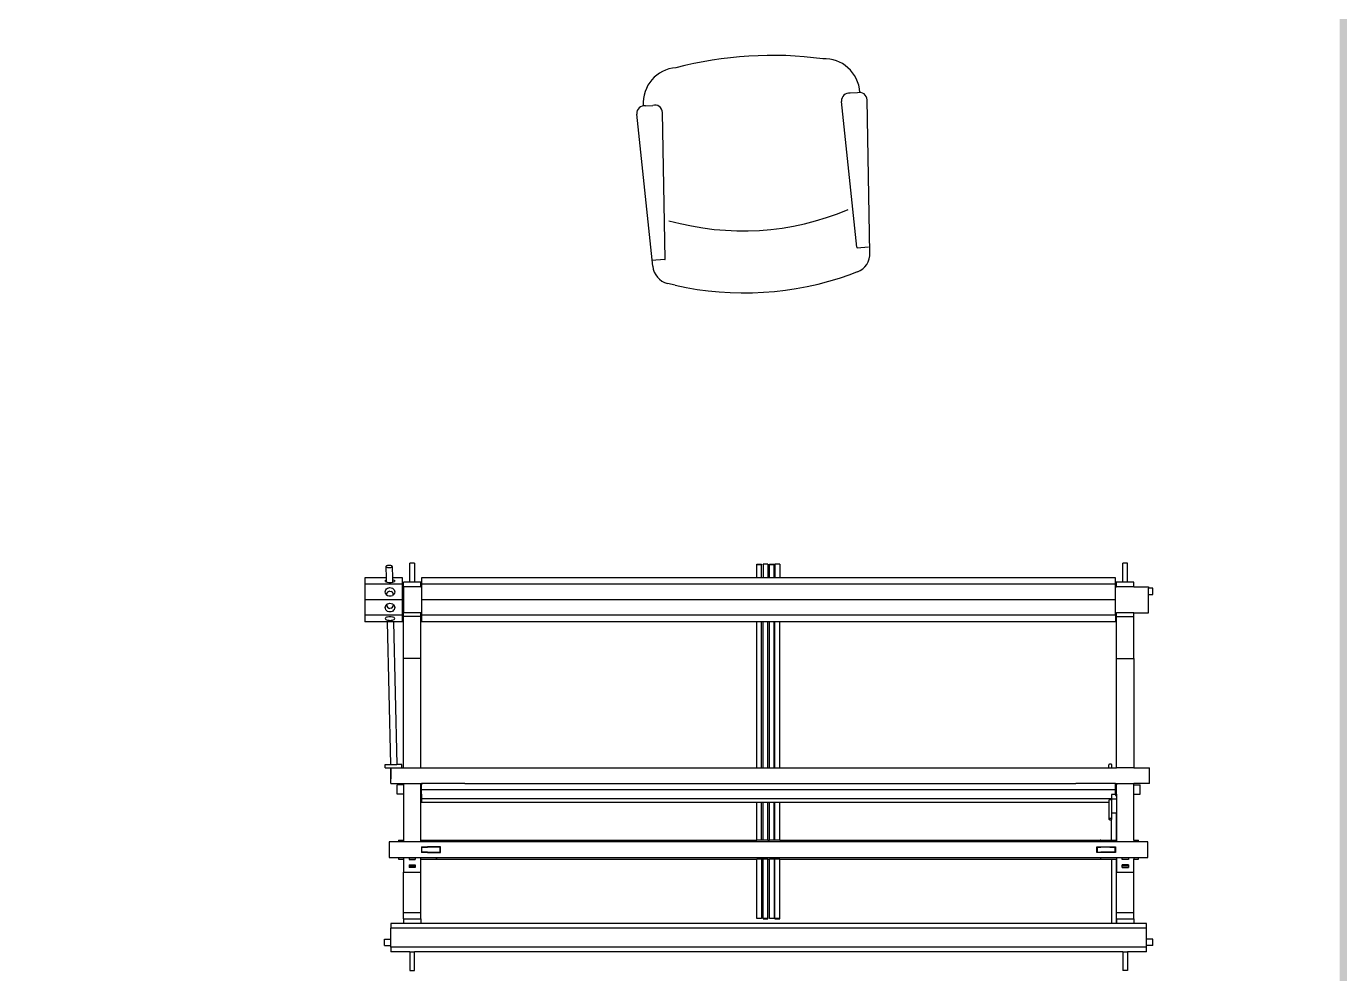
# Model space of a CAD drawing. Header units: millimetres. Extents: x 3409 to 3822, y 896 to 1108.
# Drawn here: x 3428.044 to 3431.374, y 1081.294 to 1083.696 of the extents above; entities that cross this region are included whole.
import ezdxf

# ---------------------------------------------------------------- set-up
doc = ezdxf.new("R2010")
doc.units = ezdxf.units.MM
doc.layers.add('a-epipla', color=8, linetype='Continuous')
doc.layers.add('Layer1', color=5, linetype='Continuous')

# ---------------------------------------------------------------- blocks, each defined once
blk = doc.blocks.new('poltrona5452')
at = {"layer": 'a-epipla'}
for p, q in [((345.2667, 185.2189), (345.6542, 185.2353)), ((345.2817, 185.1876), (345.2817, 185.2207)), ((345.6734, 185.2124), (345.6734, 185.1935)), ((345.215, 185.165), (345.221, 185.1845)), ((345.2829, 185.1864), (345.6542, 185.1706)), ((345.215, 184.721), (345.221, 184.7014)), ((345.2817, 184.6984), (345.2817, 184.6697)), ((345.2829, 184.6996), (345.6542, 184.7154)), ((345.2667, 184.6671), (345.6542, 184.6506)), ((345.6734, 184.6736), (345.6734, 184.6924))]:
    blk.add_line(p, q, dxfattribs=at)
for centre, major_axis, ratio, start_param, end_param in [((345.6549, 185.217), (0.0192, 0), 0.958333, -0.253341, 1.602721), ((345.2689, 185.171), (0.05, 0), 0.958333, 1.615134, 2.855011), ((345.6728, 185.13), (-0.0923, 0), 0.958333, 3.135407, 4.699897), ((346.0487, 184.943), (-0.8653, 0), 0.958333, -0.270966, 0.270966), ((345.283, 185.1876), (0.000865, 0.000865), 1, 2.356194, 3.880728), ((346.0929, 184.9431), (0.7521, 0), 0.958333, 2.820125, 3.463061), ((345.6549, 185.1889), (0.0192, 0), 0.958333, 4.680464, 6.536526), ((344.7353, 184.943), (-1.048, 0), 0.958333, 2.954833, 3.328352), ((345.6728, 184.756), (0.0923, 0), 0.958333, -1.558304, 0.006186), ((345.2689, 184.715), (0.05, 0), 0.958333, 3.428174, 4.668051), ((345.283, 184.6984), (-0.000865, 0.000865), 1, -0.739135, 0.785398), ((345.6549, 184.697), (0.0192, 0), 0.958333, -0.253341, 1.602721), ((345.6549, 184.669), (0.0192, 0), 0.958333, 4.680464, 6.536526)]:
    blk.add_ellipse(centre, major_axis=major_axis, ratio=ratio, start_param=start_param, end_param=end_param, dxfattribs=at)
blk = doc.blocks.new('floor loom plan')
at = {"layer": 'a-epipla'}
for p, q in [((-28.62, 59.61), (-28.62, 61.95)), ((-28.62, 61.95), (-28.38, 61.95)), ((-28.38, 62.61), (-28.38, 61.95)), ((-27.38, 62.61), (-28.38, 62.61)), ((-27.38, 61.95), (-28.38, 61.95)), ((-27.38, 61.95), (-27.38, 62.61)), ((-24.5, 61.95), (-27.38, 61.95)), ((-24.5, 59.61), (-24.5, 61.95)), ((2.64, 62.11), (0.14, 62.11)), ((0.14, 59.61), (0.14, 62.11)), ((2.64, 62.11), (2.64, 59.61)), ((2.85, 59.61), (2.85, 60.61)), ((4.35, 60.61), (2.85, 60.61)), ((4.35, 59.61), (4.35, 60.61)), ((14.41, 61.83), (11.91, 61.83)), ((11.91, 61.83), (11.91, 60.33)), ((14.41, 60.33), (14.41, 61.83)), ((24.88, 61.61), (24.88, 59.61)), ((25.62, 61.61), (24.88, 61.61)), ((25.62, 61.61), (25.62, -58.45)), ((27.37, 61.61), (25.62, 61.61)), ((28.38, 62.61), (27.37, 62.61)), ((27.37, 62.61), (27.37, 61.61)), ((28.38, 61.61), (27.37, 61.61)), ((28.38, 62.61), (28.38, 61.61)), ((28.62, 61.61), (28.38, 61.61)), ((28.62, 61.61), (28.62, -58.45)), ((29.38, 61.61), (28.62, 61.61)), ((29.38, 61.61), (29.38, 58.61)), ((-32.38, 58.61), (-32.38, 57.86)), ((-29.38, 58.61), (-32.38, 58.61)), ((-29.38, 59.61), (-29.38, 58.61)), ((-28.62, 59.61), (-29.38, 59.61)), ((-29.38, 58.61), (-29.38, 57.86)), ((-28.62, 59.61), (-28.62, 56.86)), ((-24.5, 59.61), (-24.5, 56.86)), ((-23.88, 59.61), (-24.5, 59.61)), ((-17.25, 59.61), (-23.88, 59.61)), ((-23.88, 56.86), (-23.88, 59.61)), ((-17.25, 56.86), (-17.25, 59.61)), ((-17.25, 59.61), (0.14, 59.61)), ((0.14, 59.61), (0.14, 56.86)), ((2.85, 59.61), (2.64, 59.61)), ((2.64, 56.86), (2.64, 59.61)), ((4.35, 59.61), (2.85, 59.61)), ((11.66, 59.61), (4.35, 59.61)), ((11.91, 60.33), (11.66, 60.33)), ((11.66, 59.61), (11.66, 60.33)), ((11.66, 59.61), (11.91, 59.61)), ((11.91, 60.33), (11.91, 59.61)), ((11.91, 59.61), (11.91, 56.86)), ((14.66, 60.33), (14.41, 60.33)), ((14.41, 59.61), (14.41, 60.33)), ((14.41, 59.61), (14.66, 59.61)), ((14.41, 58.73), (14.41, 59.61)), ((14.41, 58.73), (14.47, 58.73)), ((14.41, 57.73), (14.41, 58.73)), ((14.47, 58.73), (14.47, 57.73)), ((14.47, 58.73), (14.69, 58.73)), ((14.66, 59.61), (14.66, 60.33)), ((16.75, 59.61), (14.66, 59.61)), ((14.69, 58.73), (14.69, 57.73)), ((15.56, 58.73), (15.56, 57.73)), ((15.56, 58.73), (15.78, 58.73)), ((15.78, 58.73), (16, 58.73)), ((15.78, 58.73), (15.78, 57.73)), ((16, 57.73), (16, 58.73)), ((16.75, 56.86), (16.75, 59.61)), ((23.12, 59.61), (16.75, 59.61)), ((23.12, 56.86), (23.12, 59.61)), ((24.17, 59.61), (23.12, 59.61)), ((24.17, 59.61), (24.88, 59.61)), ((24.17, 56.86), (24.17, 59.61)), ((24.88, 59.61), (24.88, 56.86)), ((29.38, 57.86), (29.38, 58.61)), ((29.38, 58.61), (32.37, 58.61)), ((32.37, 58.61), (32.37, 57.86)), ((-29.38, 57.86), (-32.38, 57.86)), ((-29.38, 56.7), (-30.06, 56.7)), ((-30.06, 56.7), (-30.06, 3.32)), ((-29.38, 57.86), (-29.38, 56.86)), ((-28.62, 56.86), (-29.38, 56.86)), ((-29.38, 56.7), (-29.38, 56.86)), ((-29.04, 56.7), (-29.38, 56.7)), ((-29.04, 56.7), (-29.04, -53.61)), ((-28.62, 56.7), (-29.04, 56.7)), ((-28.62, 56.7), (-28.62, 56.86)), ((-26.56, 56.7), (-28.62, 56.7)), ((-26.56, 56.7), (-26.56, -53.61)), ((-24.5, 56.7), (-26.56, 56.7)), ((-23.88, 56.86), (-24.5, 56.86)), ((-24.5, 56.7), (-24.5, 56.86)), ((-24.09, 56.7), (-24.5, 56.7)), ((-24.09, 56.7), (-23.06, 56.7)), ((-24.09, 56.7), (-24.09, -53.61)), ((-17.25, 56.86), (-23.88, 56.86)), ((-23.06, 56.7), (-23.06, 3.32)), ((0.14, 56.86), (-17.25, 56.86)), ((0.14, 56.1), (0.14, 56.86)), ((2.64, 56.86), (2.85, 56.86)), ((2.64, 56.76), (2.64, 56.86)), ((2.67, 56.76), (2.64, 56.76)), ((2.64, 56.7), (2.64, 56.76)), ((2.67, 56.7), (2.64, 56.7)), ((2.64, 56.7), (2.64, 50.36)), ((2.81, 56.76), (2.67, 56.76)), ((2.67, 56.7), (2.67, 56.76)), ((2.81, 56.7), (2.67, 56.7)), ((2.81, 56.7), (2.81, 56.76)), ((2.85, 56.76), (2.81, 56.76)), ((3.6, 56.7), (2.81, 56.7)), ((2.85, 56.76), (2.85, 56.86)), ((4.35, 56.86), (2.85, 56.86)), ((3.6, 56.76), (2.85, 56.76)), ((3.6, 56.7), (3.6, 56.76)), ((4.35, 56.76), (3.6, 56.76)), ((3.6, -53.61), (3.6, 56.7)), ((4.39, 56.7), (3.6, 56.7)), ((4.35, 56.86), (11.66, 56.86)), ((4.35, 56.76), (4.35, 56.86)), ((4.39, 56.76), (4.35, 56.76)), ((4.39, 56.82), (5.13, 56.82)), ((4.39, 56.82), (4.39, 56.76)), ((4.52, 56.76), (4.39, 56.76)), ((4.39, 56.7), (4.52, 56.7)), ((4.39, 56.7), (4.39, 56.07)), ((4.52, 56.7), (4.52, 56.76)), ((5.13, 56.82), (7.36, 56.82)), ((5.13, 56.82), (5.13, 56.07)), ((7.36, 56.82), (7.36, 56.07)), ((11.66, 56.82), (7.36, 56.82)), ((11.66, 56.82), (11.66, 56.86)), ((11.66, 56.86), (11.91, 56.86)), ((11.66, 56.07), (11.66, 56.82)), ((11.91, 56.86), (11.91, 54.33)), ((12.72, 55.77), (12.72, 56.71)), ((12.72, 56.71), (12.78, 56.71)), ((12.78, 56.71), (12.78, 56.65)), ((12.78, 56.71), (13.53, 56.71)), ((13.53, 56.65), (12.78, 56.65)), ((12.78, 55.77), (12.78, 56.65)), ((13.53, 56.71), (13.53, 56.65)), ((13.53, 56.71), (13.59, 56.71)), ((13.53, 56.65), (13.53, 55.77)), ((13.59, 56.71), (13.59, 55.77)), ((14.47, 57.73), (14.41, 57.73)), ((14.41, 56.86), (14.41, 57.73)), ((14.41, 56.86), (14.66, 56.86)), ((14.41, 54.33), (14.41, 56.86)), ((14.69, 57.73), (14.47, 57.73)), ((14.66, 56.86), (16.75, 56.86)), ((14.66, 56.82), (14.66, 56.86)), ((24.88, 56.82), (14.66, 56.82)), ((14.66, 56.07), (14.66, 56.82)), ((15.78, 57.73), (15.56, 57.73)), ((16, 57.73), (15.78, 57.73)), ((23.12, 56.86), (16.75, 56.86)), ((24.17, 56.86), (23.12, 56.86)), ((24.17, 56.86), (24.88, 56.86)), ((24.88, 56.86), (24.88, 56.82)), ((24.88, 56.82), (24.88, 56.07)), ((29.38, 57.86), (32.37, 57.86)), ((29.38, 57.86), (29.38, -54.7)), ((-0.41, 55.98), (-0.42, 55.93)), ((-0.42, 55.93), (-0.42, 55.87)), ((-0.42, 55.87), (-0.42, 55.81)), ((-0.42, 55.81), (-0.41, 55.75)), ((-0.4, 56.03), (-0.41, 55.98)), ((-0.41, 55.75), (-0.4, 55.7)), ((-0.38, 56.07), (-0.4, 56.03)), ((-0.4, 55.7), (-0.38, 55.67)), ((-0.36, 56.09), (-0.38, 56.07)), ((-0.38, 55.67), (-0.36, 55.64)), ((-0.34, 56.1), (-0.36, 56.09)), ((-0.36, 55.64), (-0.34, 55.64)), ((0.14, 56.1), (-0.34, 56.1)), ((0.14, 55.64), (-0.34, 55.64)), ((0.14, 55.64), (0.14, 56.1)), ((0.14, 50.36), (0.14, 55.64)), ((4.39, 56.07), (5.01, 56.07)), ((5.01, -53.61), (5.01, 56.07)), ((5.01, 56.07), (5.13, 56.07)), ((5.13, 56.07), (5.28, 56.07)), ((5.24, 55.98), (5.23, 55.93)), ((5.23, 55.93), (5.23, 55.87)), ((5.23, 55.87), (5.23, 55.81)), ((5.23, 55.81), (5.24, 55.75)), ((5.26, 56.03), (5.24, 55.98)), ((5.24, 55.75), (5.26, 55.7)), ((5.27, 56.07), (5.26, 56.03)), ((5.26, 55.7), (5.27, 55.67)), ((5.28, 56.07), (5.27, 56.07)), ((5.27, 55.67), (5.3, 55.64)), ((5.28, 56.07), (7.36, 56.07)), ((5.3, 55.64), (5.32, 55.64)), ((5.32, 55.64), (5.6, 55.64)), ((5.6, 55.64), (8.3, 55.64)), ((5.6, 3.32), (5.6, 55.64)), ((7.36, 56.07), (8.26, 56.07)), ((8.22, 55.98), (8.21, 55.93)), ((8.21, 55.93), (8.21, 55.87)), ((8.21, 55.87), (8.21, 55.81)), ((8.21, 55.81), (8.22, 55.75)), ((8.24, 56.03), (8.22, 55.98)), ((8.22, 55.75), (8.24, 55.7)), ((8.26, 56.07), (8.24, 56.03)), ((8.24, 55.7), (8.26, 55.67)), ((8.26, 56.07), (8.26, 56.07)), ((8.26, 56.07), (8.34, 56.07)), ((8.26, 55.67), (8.28, 55.64)), ((8.28, 55.64), (8.3, 55.64)), ((8.3, 55.64), (8.32, 55.64)), ((8.32, 55.64), (8.34, 55.67)), ((8.34, 56.07), (8.34, 56.07)), ((8.36, 56.03), (8.34, 56.07)), ((11.66, 56.07), (8.34, 56.07)), ((8.34, 55.67), (8.36, 55.7)), ((8.38, 55.98), (8.36, 56.03)), ((8.36, 55.7), (8.38, 55.75)), ((8.39, 55.93), (8.38, 55.98)), ((8.38, 55.75), (8.39, 55.81)), ((8.39, 55.87), (8.39, 55.93)), ((8.39, 55.81), (8.39, 55.87)), ((11.66, 54.33), (11.66, 56.07)), ((11.91, 54.33), (11.66, 54.33)), ((11.66, 54.33), (11.66, 54.27)), ((11.66, 54.27), (11.67, 54.29)), ((11.66, 3.32), (11.66, 54.27)), ((11.67, 54.29), (11.72, 54.3)), ((11.72, 54.3), (11.8, 54.32)), ((11.8, 54.32), (11.9, 54.32)), ((11.9, 54.32), (11.91, 54.32)), ((11.91, 54.33), (11.91, 54.32)), ((11.91, 54.32), (11.91, -51.22)), ((12.72, 55.77), (12.78, 55.77)), ((12.72, 54.33), (12.72, 55.77)), ((12.78, 54.33), (12.72, 54.33)), ((12.72, 53.71), (12.72, 54.33)), ((12.78, 55.77), (12.78, 54.33)), ((12.78, 53.77), (12.78, 54.33)), ((13.53, 55.77), (13.59, 55.77)), ((13.53, 55.77), (13.53, 54.33)), ((13.59, 54.33), (13.53, 54.33)), ((13.53, 53.77), (13.53, 54.33)), ((13.59, 55.77), (13.59, 54.33)), ((13.59, 54.33), (13.59, 53.71)), ((14.66, 54.33), (14.41, 54.33)), ((14.41, 54.32), (14.41, 54.33)), ((14.41, 54.32), (14.51, 54.32)), ((14.41, 54.32), (14.41, 54.32)), ((14.41, -51.22), (14.41, 54.32)), ((14.51, 54.32), (14.59, 54.3)), ((14.59, 54.3), (14.64, 54.29)), ((14.64, 54.29), (14.66, 54.27)), ((14.66, 56.07), (24.88, 56.07)), ((14.66, 54.33), (14.66, 56.07)), ((14.66, 54.27), (14.66, 54.33)), ((14.66, 3.32), (14.66, 54.27)), ((24.88, 56.07), (24.88, -53.7)), ((13.59, 53.71), (12.72, 53.71)), ((12.78, 53.77), (13.53, 53.77)), ((0.14, 50.36), (0.14, 50.36)), ((0.14, 3.32), (0.14, 50.36)), ((0.14, -46.7), (0.14, 50.36)), ((2.64, 50.36), (2.64, 50.36)), ((2.64, -46.7), (2.64, 50.36)), ((2.64, -46.7), (2.64, 50.36)), ((-32.21, 1.7), (-32.21, 2.45)), ((-32.21, 2.45), (-32.12, 2.45)), ((-32.2, 3.32), (-32.2, 2.57)), ((-32.2, 3.32), (-30.06, 3.32)), ((-32.2, 2.57), (-30.06, 2.57)), ((-30.06, 2.45), (-32.12, 2.45)), ((-32.12, 2.45), (-32.12, 1.7)), ((-30.06, 3.32), (-30.06, 2.57)), ((-30.06, 2.57), (-30.06, 2.45)), ((-30.06, 2.45), (-30.06, 1.7)), ((0.14, 3.32), (-23.06, 3.32)), ((-23.06, 3.32), (-23.06, 2.57)), ((0.14, 2.57), (-23.06, 2.57)), ((-23.06, 2.57), (-23.06, 2.45)), ((0.14, 2.45), (-23.06, 2.45)), ((-23.06, 2.45), (-23.06, 1.7)), ((0.14, 2.57), (0.14, 3.32)), ((0.14, 2.45), (0.14, 2.57)), ((0.14, 1.7), (0.14, 2.45)), ((11.66, 3.32), (5.6, 3.32)), ((5.6, 2.57), (5.6, 3.32)), ((11.66, 2.57), (5.6, 2.57)), ((5.6, 2.45), (5.6, 2.57)), ((11.66, 2.45), (5.6, 2.45)), ((5.6, 1.7), (5.6, 2.45)), ((11.66, 3.32), (11.66, 2.57)), ((11.66, 2.57), (11.66, 2.45)), ((11.66, 2.45), (11.66, 1.7)), ((24.11, 3.32), (14.66, 3.32)), ((14.66, 3.32), (14.66, 2.57)), ((24.11, 2.57), (14.66, 2.57)), ((14.66, 2.57), (14.66, 2.45)), ((14.66, 2.45), (14.66, 1.7)), ((14.66, 2.45), (24.1, 2.45)), ((24.1, 2.45), (24.1, 1.7)), ((24.11, 3.32), (24.11, 2.57)), ((24.15, 3.32), (24.11, 3.32)), ((24.11, 2.57), (24.15, 2.57)), ((24.15, 2.57), (24.15, 3.32)), ((-32.12, 1.7), (-32.21, 1.7)), ((-32.21, -0.3), (-32.21, 0.45)), ((-32.21, 0.45), (-32.12, 0.45)), ((-32.2, 1.45), (-32.2, 0.7)), ((-32.2, 1.45), (-30.06, 1.45)), ((-32.2, 0.7), (-30.06, 0.7)), ((-30.06, 1.7), (-32.12, 1.7)), ((-30.06, 0.45), (-32.12, 0.45)), ((-32.12, 0.45), (-32.12, -0.3)), ((-30.06, 1.7), (-30.06, 1.45)), ((-30.06, 1.45), (-30.06, 0.7)), ((-30.06, 0.7), (-30.06, 0.45)), ((-30.06, 0.45), (-30.06, -0.3)), ((0.14, 1.7), (-23.06, 1.7)), ((-23.06, 1.7), (-23.06, 1.45)), ((0.14, 1.45), (-23.06, 1.45)), ((-23.06, 1.45), (-23.06, 0.7)), ((0.14, 0.7), (-23.06, 0.7)), ((-23.06, 0.7), (-23.06, 0.45)), ((0.14, 0.45), (-23.06, 0.45)), ((-23.06, 0.45), (-23.06, -0.3)), ((0.14, 1.45), (0.14, 1.7)), ((0.14, 0.7), (0.14, 1.45)), ((0.14, 0.45), (0.14, 0.7)), ((0.14, -0.3), (0.14, 0.45)), ((11.66, 1.7), (5.6, 1.7)), ((5.6, 1.45), (5.6, 1.7)), ((11.66, 1.45), (5.6, 1.45)), ((5.6, 0.7), (5.6, 1.45)), ((11.66, 0.7), (5.6, 0.7)), ((5.6, 0.45), (5.6, 0.7)), ((11.66, 0.45), (5.6, 0.45)), ((5.6, -0.3), (5.6, 0.45)), ((11.66, 1.45), (11.66, 1.7)), ((11.66, 1.45), (11.66, 0.7)), ((11.66, 0.7), (11.66, 0.45)), ((11.66, 0.45), (11.66, -0.3)), ((24.1, 1.7), (14.66, 1.7)), ((14.66, 1.45), (14.66, 1.7)), ((24.11, 1.45), (14.66, 1.45)), ((14.66, 1.45), (14.66, 0.7)), ((24.11, 0.7), (14.66, 0.7)), ((14.66, 0.7), (14.66, 0.45)), ((14.66, 0.45), (14.66, -0.3)), ((14.66, 0.45), (24.1, 0.45)), ((24.1, 0.45), (24.1, -0.3)), ((24.11, 1.45), (24.11, 0.7)), ((24.15, 1.45), (24.11, 1.45)), ((24.11, 0.7), (24.15, 0.7)), ((24.15, 0.7), (24.15, 1.45)), ((-32.12, -0.3), (-32.21, -0.3)), ((-30.06, -0.3), (-32.12, -0.3)), ((-30.06, -0.3), (-30.06, -53.61)), ((0.14, -0.3), (-23.06, -0.3)), ((-23.06, -0.3), (-23.06, -53.61)), ((0.14, -46.7), (0.14, -0.3)), ((11.66, -0.3), (5.6, -0.3)), ((5.6, -53.61), (5.6, -0.3)), ((11.66, -51.17), (11.66, -0.3)), ((24.1, -0.3), (14.66, -0.3)), ((14.66, -51.17), (14.66, -0.3)), ((0.14, -46.7), (0.14, -46.7)), ((0.14, -53.7), (0.14, -46.7)), ((2.64, -46.7), (2.64, -46.7)), ((2.64, -46.7), (2.64, -53.61)), ((11.66, -51.23), (11.66, -51.17)), ((11.66, -51.17), (11.67, -51.18)), ((11.66, -53.7), (11.66, -51.23)), ((11.91, -51.23), (11.66, -51.23)), ((11.67, -51.18), (11.72, -51.2)), ((11.72, -51.2), (11.8, -51.21)), ((11.8, -51.21), (11.9, -51.22)), ((11.9, -51.22), (11.91, -51.22)), ((11.91, -51.22), (11.91, -51.23)), ((11.91, -51.23), (11.91, -53.7)), ((13.59, -50.6), (12.72, -50.6)), ((12.72, -50.6), (12.72, -51.23)), ((12.78, -51.23), (12.72, -51.23)), ((12.72, -51.23), (12.72, -52.66)), ((12.78, -50.66), (13.53, -50.66)), ((12.78, -50.66), (12.78, -51.23)), ((12.78, -51.23), (12.78, -52.66)), ((13.53, -51.23), (13.53, -50.66)), ((13.59, -51.23), (13.53, -51.23)), ((13.53, -52.66), (13.53, -51.23)), ((13.59, -51.23), (13.59, -50.6)), ((13.59, -52.66), (13.59, -51.23)), ((14.41, -51.22), (14.51, -51.21)), ((14.41, -51.22), (14.41, -51.22)), ((14.41, -51.23), (14.41, -51.22)), ((14.66, -51.23), (14.41, -51.23)), ((14.41, -53.7), (14.41, -51.23)), ((14.51, -51.21), (14.59, -51.2)), ((14.59, -51.2), (14.64, -51.18)), ((14.64, -51.18), (14.66, -51.17)), ((14.66, -51.17), (14.66, -51.23)), ((14.66, -53.7), (14.66, -51.23)), ((-30.06, -53.61), (-29.38, -53.61)), ((-29.38, -53.7), (-29.38, -53.61)), ((-29.38, -53.61), (-29.04, -53.61)), ((-29.38, -53.7), (-29.38, -54.7)), ((-28.62, -53.7), (-29.38, -53.7)), ((-29.04, -53.61), (-28.62, -53.61)), ((-28.62, -53.61), (-26.56, -53.61)), ((-28.62, -53.7), (-28.62, -53.61)), ((-28.62, -53.7), (-28.62, -56.45)), ((-26.56, -53.61), (-24.5, -53.61)), ((-24.5, -53.7), (-24.5, -53.61)), ((-24.5, -53.61), (-24.09, -53.61)), ((-24.5, -53.7), (-24.5, -56.45)), ((-23.88, -53.7), (-24.5, -53.7)), ((-24.09, -53.61), (-23.06, -53.61)), ((-23.88, -53.7), (-23.88, -56.45)), ((-17.25, -53.7), (-23.88, -53.7)), ((-17.25, -53.7), (-17.25, -56.45)), ((0.14, -53.7), (-17.25, -53.7)), ((0.14, -56.45), (0.14, -53.7)), ((2.64, -53.61), (2.85, -53.61)), ((2.64, -53.7), (2.64, -53.61)), ((2.64, -56.45), (2.64, -53.7)), ((2.85, -53.7), (2.64, -53.7)), ((2.85, -53.61), (2.85, -53.7)), ((3.6, -53.61), (2.85, -53.61)), ((4.35, -53.7), (2.85, -53.7)), ((4.35, -53.61), (3.6, -53.61)), ((4.35, -53.61), (4.35, -53.7)), ((4.35, -53.61), (5.01, -53.61)), ((11.66, -53.7), (4.35, -53.7)), ((5.01, -53.61), (5.6, -53.61)), ((11.91, -53.7), (11.66, -53.7)), ((11.91, -53.7), (11.91, -56.45)), ((12.72, -53.6), (12.72, -52.66)), ((12.72, -52.66), (12.78, -52.66)), ((12.72, -53.6), (12.78, -53.6)), ((12.78, -53.54), (12.78, -52.66)), ((12.78, -53.6), (12.78, -53.54)), ((13.53, -53.54), (12.78, -53.54)), ((12.78, -53.6), (13.53, -53.6)), ((13.53, -52.66), (13.59, -52.66)), ((13.53, -52.66), (13.53, -53.54)), ((13.53, -53.6), (13.53, -53.54)), ((13.53, -53.6), (13.59, -53.6)), ((13.59, -52.66), (13.59, -53.6)), ((14.66, -53.7), (14.41, -53.7)), ((14.41, -54.58), (14.41, -53.7)), ((16.75, -53.7), (14.66, -53.7)), ((16.75, -56.45), (16.75, -53.7)), ((23.12, -53.7), (16.75, -53.7)), ((23.12, -56.45), (23.12, -53.7)), ((24.17, -53.7), (23.12, -53.7)), ((24.17, -53.7), (24.88, -53.7)), ((24.17, -56.45), (24.17, -53.7)), ((24.88, -53.7), (24.88, -56.45)), ((-32.38, -54.7), (-32.38, -55.45)), ((-32.38, -54.7), (-29.38, -54.7)), ((-29.38, -55.45), (-32.38, -55.45)), ((-29.38, -54.7), (-29.38, -55.45)), ((-29.38, -55.45), (-29.38, -56.45)), ((14.41, -54.58), (14.47, -54.58)), ((14.41, -55.58), (14.41, -54.58)), ((14.47, -55.58), (14.41, -55.58)), ((14.41, -56.45), (14.41, -55.58)), ((14.47, -55.58), (14.47, -54.58)), ((14.47, -54.58), (14.69, -54.58)), ((14.47, -55.58), (14.69, -55.58)), ((14.69, -55.58), (14.69, -54.58)), ((15.56, -55.58), (15.56, -54.58)), ((15.56, -54.58), (15.78, -54.58)), ((15.56, -55.58), (15.78, -55.58)), ((15.78, -55.58), (15.78, -54.58)), ((15.78, -54.58), (16, -54.58)), ((15.78, -55.58), (16, -55.58)), ((16, -54.58), (16, -55.58)), ((29.38, -55.45), (29.38, -54.7)), ((32.37, -54.7), (29.38, -54.7)), ((29.38, -55.45), (29.38, -58.45)), ((29.38, -55.45), (32.37, -55.45)), ((32.37, -55.45), (32.37, -54.7)), ((-31.98, -58.39), (-32.01, -58.49)), ((-31.95, -58.31), (-31.98, -58.39)), ((-31.91, -58.26), (-31.95, -58.31)), ((-31.86, -58.24), (-31.91, -58.26)), ((-31.86, -58.24), (-30.06, -58.2)), ((-31.82, -58.26), (-31.86, -58.24)), ((-31.78, -58.31), (-31.82, -58.26)), ((-31.74, -58.39), (-31.78, -58.31)), ((-31.71, -58.49), (-31.74, -58.39)), ((-29.04, -56.61), (-30.06, -56.61)), ((-30.06, -56.61), (-30.06, -58.2)), ((-30.06, -58.2), (-29.79, -58.2)), ((-29.79, -58.2), (-29.75, -58.08)), ((-29.79, -58.2), (-29.32, -58.18)), ((-29.75, -58.08), (-29.69, -57.96)), ((-29.69, -57.96), (-29.62, -57.88)), ((-29.62, -57.88), (-29.55, -57.86)), ((-29.55, -57.86), (-29.48, -57.88)), ((-29.48, -57.88), (-29.41, -57.96)), ((-29.41, -57.96), (-29.35, -58.08)), ((-28.62, -56.45), (-29.38, -56.45)), ((-29.35, -58.08), (-29.32, -58.18)), ((-29.32, -58.18), (-29.3, -58.23)), ((-29.3, -58.23), (-29.27, -58.41)), ((-29.27, -58.41), (-29.26, -58.61)), ((-29.04, -56.61), (-29.04, -62.61)), ((-28.38, -56.61), (-29.04, -56.61)), ((-28.62, -56.48), (-28.62, -56.45)), ((-28.62, -56.48), (-28.38, -56.48)), ((-28.49, -58.61), (-28.47, -58.41)), ((-28.47, -58.41), (-28.4, -58.23)), ((-28.4, -58.23), (-28.29, -58.08)), ((-28.38, -56.48), (-28.38, -56.61)), ((-28.38, -56.48), (-27.38, -56.48)), ((-27.38, -56.61), (-28.38, -56.61)), ((-28.29, -58.08), (-28.15, -57.96)), ((-28.15, -57.96), (-27.98, -57.88)), ((-27.98, -57.88), (-27.8, -57.86)), ((-27.95, -58.61), (-27.9, -58.41)), ((-27.76, -58.23), (-27.9, -58.41)), ((-27.8, -57.86), (-27.62, -57.88)), ((-27.64, -58.15), (-27.76, -58.23)), ((-27.54, -58.08), (-27.64, -58.15)), ((-27.64, -58.15), (-27.38, -58.14)), ((-27.62, -57.88), (-27.45, -57.96)), ((-27.39, -58.01), (-27.54, -58.08)), ((-27.45, -57.96), (-27.39, -58.01)), ((-27.39, -58.01), (-27.38, -58.02)), ((-27.38, -56.48), (-27.38, -56.61)), ((-27.38, -56.48), (-24.5, -56.48)), ((-26.56, -56.61), (-27.38, -56.61)), ((-27.38, -58.02), (-27.38, -58.14)), ((-27.38, -58.02), (-27.31, -58.08)), ((-27.38, -58.14), (-27.27, -58.14)), ((-27.31, -58.08), (-27.27, -58.14)), ((-27.27, -58.14), (-27.2, -58.23)), ((-27.2, -58.23), (-27.13, -58.41)), ((-27.13, -58.41), (-27.11, -58.61)), ((-26.56, -56.61), (-26.56, -62.61)), ((-24.09, -56.61), (-26.56, -56.61)), ((-26.02, -58.61), (-25.99, -58.41)), ((-25.99, -58.41), (-25.93, -58.23)), ((-25.93, -58.23), (-25.83, -58.1)), ((-25.83, -58.1), (-25.82, -58.08)), ((-25.83, -58.1), (-25.56, -58.1)), ((-25.82, -58.08), (-25.74, -58.01)), ((-25.74, -58.01), (-25.67, -57.96)), ((-25.58, -58.08), (-25.74, -58.01)), ((-25.67, -57.96), (-25.5, -57.88)), ((-25.56, -58.1), (-25.58, -58.08)), ((-25.36, -58.23), (-25.56, -58.1)), ((-25.5, -57.88), (-25.33, -57.86)), ((-25.22, -58.41), (-25.36, -58.23)), ((-25.33, -57.86), (-25.15, -57.88)), ((-25.22, -58.41), (-25.18, -58.61)), ((-25.15, -57.88), (-24.98, -57.96)), ((-24.98, -57.96), (-24.84, -58.08)), ((-24.84, -58.08), (-24.72, -58.23)), ((-24.72, -58.23), (-24.66, -58.41)), ((-24.66, -58.41), (-24.63, -58.61)), ((-24.5, -56.48), (-24.5, -56.45)), ((-23.88, -56.45), (-24.5, -56.45)), ((-23.06, -56.61), (-24.09, -56.61)), ((-24.09, -56.61), (-24.09, -62.61)), ((-17.25, -56.45), (-23.88, -56.45)), ((-23.85, -58.41), (-23.86, -58.61)), ((-23.82, -58.23), (-23.85, -58.41)), ((-23.78, -58.08), (-23.82, -58.23)), ((-23.72, -57.96), (-23.78, -58.08)), ((-23.65, -57.88), (-23.72, -57.96)), ((-23.58, -57.86), (-23.65, -57.88)), ((-23.5, -57.88), (-23.58, -57.86)), ((-23.43, -57.96), (-23.5, -57.88)), ((-23.37, -58.08), (-23.43, -57.96)), ((-23.33, -58.23), (-23.37, -58.08)), ((-23.3, -58.41), (-23.33, -58.23)), ((-23.29, -58.61), (-23.3, -58.41)), ((-23.06, -56.61), (-23.06, -58.04)), ((-23.06, -58.04), (-0.36, -57.5)), ((-23.06, -58.04), (-23.06, -59.04)), ((0.14, -56.45), (-17.25, -56.45)), ((0.14, -56.7), (-0.36, -56.7)), ((-0.36, -56.7), (-0.36, -57.5)), ((-0.36, -58.5), (-0.36, -57.5)), ((0.14, -56.7), (0.14, -56.45)), ((0.14, -58.45), (0.14, -56.7)), ((2.64, -56.45), (2.85, -56.45)), ((2.64, -58.45), (2.64, -56.45)), ((2.85, -56.45), (2.85, -57.45)), ((2.85, -56.45), (4.35, -56.45)), ((4.35, -57.45), (2.85, -57.45)), ((4.35, -56.45), (11.66, -56.45)), ((4.35, -56.45), (4.35, -57.45)), ((11.66, -57.23), (11.66, -56.45)), ((11.66, -56.45), (11.91, -56.45)), ((11.66, -57.23), (11.91, -57.23)), ((11.91, -56.45), (11.91, -57.23)), ((11.91, -57.23), (11.91, -58.73)), ((14.41, -56.45), (14.66, -56.45)), ((14.41, -57.23), (14.41, -56.45)), ((14.41, -57.23), (14.66, -57.23)), ((14.41, -58.73), (14.41, -57.23)), ((14.66, -57.23), (14.66, -56.45)), ((14.66, -56.45), (16.75, -56.45)), ((23.12, -56.45), (16.75, -56.45)), ((24.17, -56.45), (23.12, -56.45)), ((24.17, -56.45), (24.88, -56.45)), ((24.88, -56.45), (24.88, -58.45)), ((-32.01, -58.49), (-32.02, -58.61)), ((-32.02, -58.61), (-32.02, -58.74)), ((-32.02, -58.74), (-32.02, -58.87)), ((-32.02, -58.87), (-32, -58.99)), ((-32, -58.99), (-31.97, -59.1)), ((-31.97, -59.1), (-31.93, -59.18)), ((-31.93, -59.18), (-31.89, -59.23)), ((-31.89, -59.23), (-31.84, -59.24)), ((-31.84, -59.24), (-30.06, -59.2)), ((-31.84, -59.24), (-31.8, -59.23)), ((-31.8, -59.23), (-31.76, -59.18)), ((-31.76, -59.18), (-31.72, -59.1)), ((-31.72, -59.1), (-31.7, -58.99)), ((-31.69, -58.61), (-31.71, -58.49)), ((-31.7, -58.99), (-31.68, -58.87)), ((-31.68, -58.74), (-31.69, -58.61)), ((-31.68, -58.87), (-31.68, -58.74)), ((-30.06, -59.2), (-29.73, -59.19)), ((-30.06, -59.2), (-30.06, -62.61)), ((-29.69, -59.26), (-29.73, -59.19)), ((-29.73, -59.19), (-29.37, -59.19)), ((-29.62, -59.33), (-29.69, -59.26)), ((-29.55, -59.36), (-29.62, -59.33)), ((-29.48, -59.33), (-29.55, -59.36)), ((-29.41, -59.26), (-29.48, -59.33)), ((-29.37, -59.19), (-29.41, -59.26)), ((-29.35, -59.14), (-29.37, -59.19)), ((-29.3, -58.98), (-29.35, -59.14)), ((-29.27, -58.8), (-29.3, -58.98)), ((-29.26, -58.61), (-29.27, -58.8)), ((-28.47, -58.8), (-28.49, -58.61)), ((-28.4, -58.98), (-28.47, -58.8)), ((-28.29, -59.14), (-28.4, -58.98)), ((-28.15, -59.26), (-28.29, -59.14)), ((-27.98, -59.33), (-28.15, -59.26)), ((-27.8, -59.36), (-27.98, -59.33)), ((-27.95, -58.61), (-27.9, -58.8)), ((-27.9, -58.8), (-27.76, -58.98)), ((-27.62, -59.33), (-27.8, -59.36)), ((-27.76, -58.98), (-27.54, -59.14)), ((-27.45, -59.26), (-27.62, -59.33)), ((-27.53, -59.14), (-27.54, -59.14)), ((-27.39, -59.2), (-27.53, -59.14)), ((-27.53, -59.14), (-27.38, -59.14)), ((-27.39, -59.2), (-27.45, -59.26)), ((-27.38, -59.19), (-27.39, -59.2)), ((-27.38, -59.14), (-27.38, -59.19)), ((-27.31, -59.14), (-27.38, -59.19)), ((-27.38, -59.14), (-27.31, -59.14)), ((-27.2, -58.98), (-27.31, -59.14)), ((-27.31, -59.14), (-27.31, -59.14)), ((-27.13, -58.8), (-27.2, -58.98)), ((-27.11, -58.61), (-27.13, -58.8)), ((-25.99, -58.8), (-26.02, -58.61)), ((-25.93, -58.98), (-25.99, -58.8)), ((-25.84, -59.1), (-25.93, -58.98)), ((-25.82, -59.14), (-25.84, -59.1)), ((-25.84, -59.1), (-25.52, -59.1)), ((-25.74, -59.2), (-25.82, -59.14)), ((-25.74, -59.2), (-25.58, -59.14)), ((-25.67, -59.26), (-25.74, -59.2)), ((-25.5, -59.33), (-25.67, -59.26)), ((-25.52, -59.1), (-25.58, -59.14)), ((-25.52, -59.1), (-25.36, -58.98)), ((-25.33, -59.36), (-25.5, -59.33)), ((-25.36, -58.98), (-25.22, -58.8)), ((-25.15, -59.33), (-25.33, -59.36)), ((-25.22, -58.8), (-25.18, -58.61)), ((-24.98, -59.26), (-25.15, -59.33)), ((-24.84, -59.14), (-24.98, -59.26)), ((-24.72, -58.98), (-24.84, -59.14)), ((-24.66, -58.8), (-24.72, -58.98)), ((-24.63, -58.61), (-24.66, -58.8)), ((-23.86, -58.61), (-23.85, -58.8)), ((-23.85, -58.8), (-23.82, -58.98)), ((-23.82, -58.98), (-23.78, -59.14)), ((-23.78, -59.14), (-23.72, -59.26)), ((-23.72, -59.26), (-23.65, -59.33)), ((-23.65, -59.33), (-23.58, -59.36)), ((-23.58, -59.36), (-23.5, -59.33)), ((-23.5, -59.33), (-23.43, -59.26)), ((-23.43, -59.26), (-23.37, -59.14)), ((-23.37, -59.14), (-23.33, -58.98)), ((-23.33, -58.98), (-23.3, -58.8)), ((-23.3, -58.8), (-23.29, -58.61)), ((-23.06, -59.04), (-0.36, -58.5)), ((-23.06, -59.04), (-23.06, -62.61)), ((-0.36, -59.38), (-0.36, -58.5)), ((0.14, -59.38), (-0.36, -59.38)), ((0.14, -58.49), (1.88, -58.45)), ((1.88, -58.45), (0.14, -58.45)), ((0.14, -58.49), (0.14, -58.45)), ((0.14, -59.38), (0.14, -58.49)), ((2.64, -58.45), (1.88, -58.45)), ((11.91, -58.73), (14.41, -58.73)), ((24.88, -58.45), (25.62, -58.45)), ((27.37, -58.45), (25.62, -58.45)), ((27.37, -59.45), (27.37, -58.45)), ((28.38, -58.45), (27.37, -58.45)), ((28.38, -59.45), (27.37, -59.45)), ((28.38, -59.45), (28.38, -58.45)), ((28.62, -58.45), (28.38, -58.45)), ((28.62, -58.45), (29.38, -58.45)), ((-30.06, -62.61), (-29.04, -62.61)), ((-29.04, -62.61), (-26.56, -62.61)), ((-26.56, -62.61), (-24.09, -62.61)), ((-24.09, -62.61), (-23.06, -62.61))]:
    blk.add_line(p, q, dxfattribs=at)
at = {"layer": 'a-epipla', "color": 250, "true_color": 0x3f3f3f}
for p, q in [((-29.38, 56.86), (-29.38, 56.7)), ((-29.38, -53.61), (-29.38, -53.7))]:
    blk.add_line(p, q, dxfattribs=at)

msp = doc.modelspace()

# ---------------------------------------------------------------- hatches: boundary and pattern name
at = {"layer": 'Layer1'}
h = msp.add_hatch(color=256, dxfattribs=at)
h.dxf.hatch_style = 1
h.paths.add_polyline_path([(3414.874, 1078.1311), (3415.474, 1078.1311), (3415.474, 1087.6311), (3431.774, 1087.6311), (3431.774, 1088.2311), (3414.874, 1088.2311)])
h.paths.add_polyline_path([(3417.974, 1082.4311), (3421.174, 1082.4311), (3421.174, 1082.6311), (3417.974, 1082.6311), (3417.974, 1083.5811), (3419.4908, 1083.5811), (3419.4908, 1083.7811), (3417.974, 1083.7811), (3417.974, 1084.5311), (3417.774, 1084.5311), (3417.774, 1080.5311), (3417.974, 1080.5311), (3417.974, 1081.2811), (3419.4908, 1081.2811), (3419.4908, 1081.4811), (3417.974, 1081.4811)], flags=17)
h.paths.add_polyline_path([(3419.4908, 1084.7311), (3419.4908, 1084.9311), (3418.174, 1084.9311), (3418.174, 1084.7311)], flags=17)
h.paths.add_polyline_path([(3421.174, 1084.7311), (3421.174, 1084.9311), (3420.4934, 1084.9311), (3420.4934, 1084.7311)], flags=17)
h.paths.add_polyline_path([(3418.174, 1080.3311), (3418.174, 1080.1311), (3419.4907, 1080.1311), (3419.4908, 1080.3311)], flags=17)
h.paths.add_polyline_path([(3420.4934, 1080.3311), (3420.4933, 1080.1311), (3421.174, 1080.1311), (3421.174, 1080.3311)], flags=17)
h.paths.add_polyline_path([(3421.574, 1084.5311), (3421.174, 1084.5311), (3421.174, 1080.5311), (3421.574, 1080.5311)], flags=17)
h.paths.add_polyline_path([(3431.374, 1080.5312), (3431.774, 1080.5312), (3431.774, 1084.5311), (3431.374, 1084.5311)])
h.paths.add_polyline_path([(3435.174, 1084.5311), (3434.774, 1084.5311), (3434.774, 1080.5312), (3435.174, 1080.5312)])
h.paths.add_polyline_path([(3445.374, 1084.5311), (3444.974, 1084.5311), (3444.974, 1080.6623), (3444.974, 1080.5311), (3445.374, 1080.5311)])
h.paths.add_polyline_path([(3451.374, 1080.5311), (3451.774, 1080.5311), (3451.774, 1084.5311), (3451.374, 1084.5311)])

# ---------------------------------------------------------------- block references
at = {"layer": 'a-epipla', "rotation": 93.52155118797812}
msp.add_blockref('poltrona5452', (3635.7093, 749.85), dxfattribs=at)
at = {"layer": 'a-epipla', "xscale": 0.01595271653887656, "yscale": 0.01595271653887656, "zscale": 0.01595271653887656, "rotation": 269.9999999999999}
msp.add_blockref('floor loom plan', (3429.9013, 1081.8185), dxfattribs=at)

doc.saveas('drawing.dxf')
